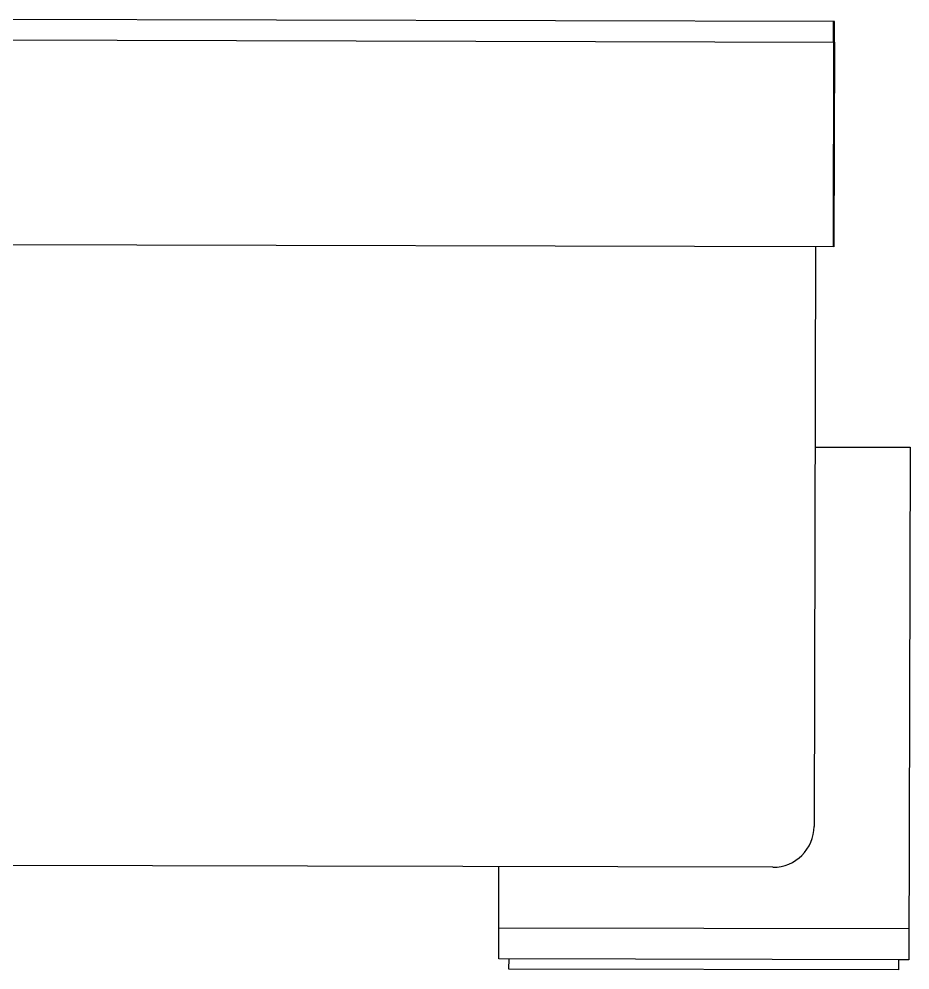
# Paper-space layout 'office1 floor1' of a CAD drawing. Header units: inches. Extents: x 0.3 to 10.8, y 1.4 to 4.2.
# Drawn here: x 7.4047 to 7.5851, y 2.7941 to 2.9867 of the extents above; entities that cross this region are included whole.
import ezdxf

# ---------------------------------------------------------------- set-up
doc = ezdxf.new("R2010")
doc.units = ezdxf.units.IN
doc.header["$MEASUREMENT"] = 0
doc.layers.get('0').update_dxf_attribs({"lineweight": 0})

psp = doc.layouts.new('office1 floor1')

# ---------------------------------------------------------------- linework, layer by layer
at = {"color": 7, "linetype": 'ByBlock', "lineweight": -2}
for p, q in [((7.56983, 2.98615), (7.36228, 2.98666)), ((7.56963, 2.98208), (7.56964, 2.98623)), ((7.5697, 2.98201), (7.56971, 2.98616)), ((7.56982, 2.982), (7.56983, 2.98615)), ((7.36227, 2.98251), (7.56982, 2.982)), ((7.56963, 2.98208), (7.56953, 2.94057)), ((7.5697, 2.98201), (7.5696, 2.9405)), ((7.56982, 2.982), (7.56972, 2.94049)), ((7.56972, 2.94049), (7.36217, 2.941)), ((7.56597, 2.9405), (7.56568, 2.82316)), ((7.56587, 2.89998), (7.58512, 2.89993)), ((7.58512, 2.89993), (7.58486, 2.79615)), ((7.55736, 2.81488), (7.24188, 2.81564)), ((7.50184, 2.79635), (7.50189, 2.81501)), ((7.58488, 2.80238), (7.50186, 2.80258)), ((7.58486, 2.79615), (7.50184, 2.79635)), ((7.50391, 2.79427), (7.50392, 2.79635)), ((7.58279, 2.79616), (7.58278, 2.79408)), ((7.58486, 2.79615), (7.58279, 2.79616)), ((7.58278, 2.79408), (7.50391, 2.79427))]:
    psp.add_line(p, q, dxfattribs=at)
psp.add_arc((7.55738, 2.82318), 0.0083, 269.8612, 359.8612, dxfattribs=at)

doc.saveas('drawing.dxf')
